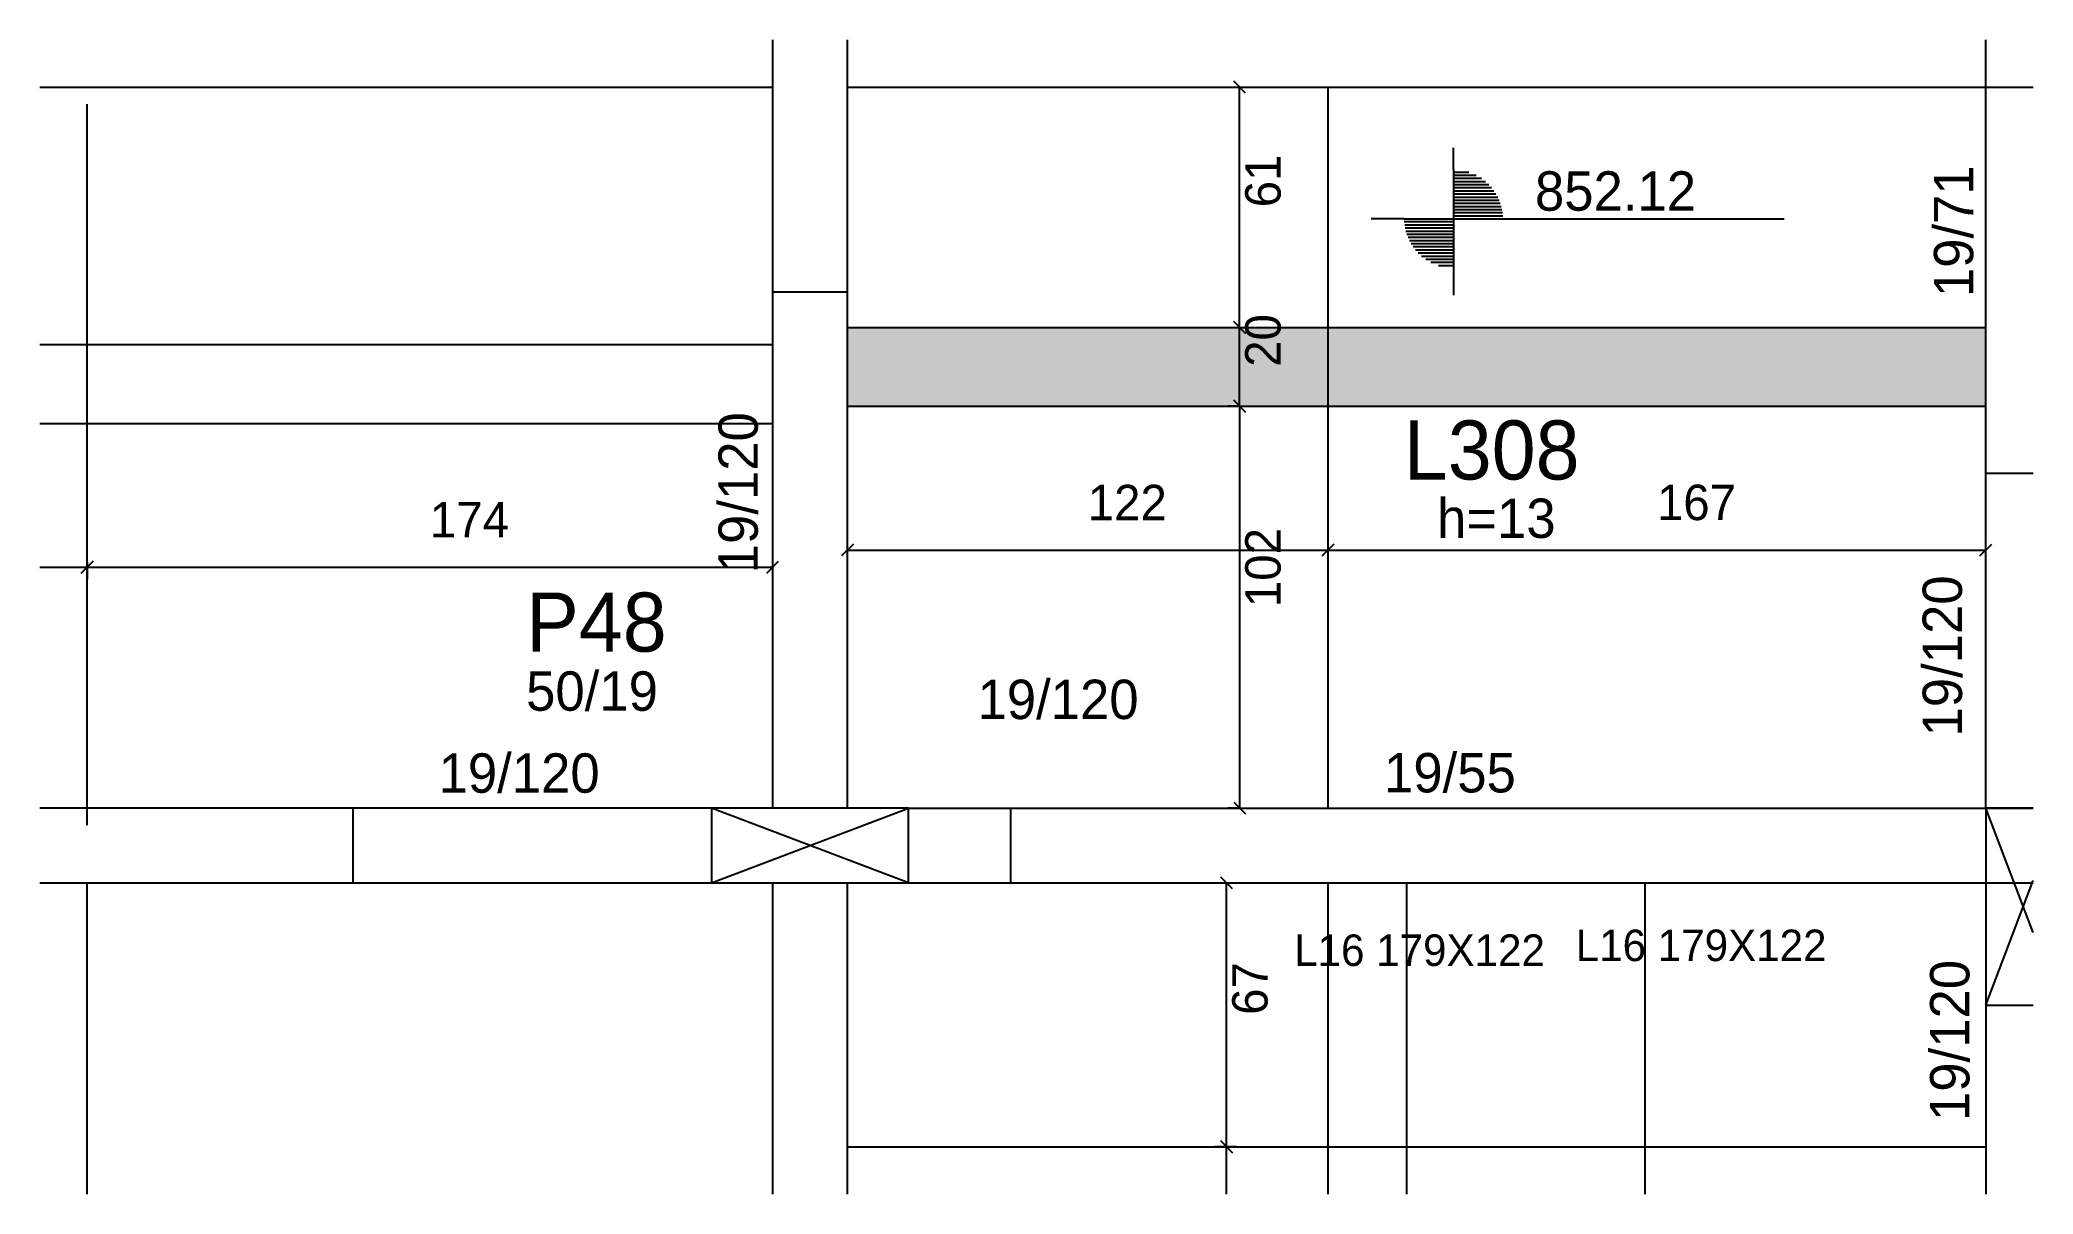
# Model space of a CAD drawing. Header units: metres. Extents: x 5584 to 6090, y 2513 to 2806.
import ezdxf

# ---------------------------------------------------------------- set-up
doc = ezdxf.new("R2010")
doc.units = ezdxf.units.M
for name, color, linetype in [('1', 7, 'Continuous'), ('3', 7, 'Continuous'), ('4', 7, 'Continuous'), ('7', 7, 'Continuous'), ('AUX00', 7, 'Continuous'), ('Hachura', 7, 'Continuous'), ('Painéis', 7, 'Continuous')]:
    doc.layers.add(name, color=color, linetype=linetype)

msp = doc.modelspace()

# ---------------------------------------------------------------- hatches: boundary and pattern name
at = {"layer": 'Hachura'}
h = msp.add_hatch(color=7, dxfattribs=at)
h.dxf.hatch_style = 1
h.paths.add_polyline_path([(6078.07, 2712.94), (6078.07, 2732.94), (5789.07, 2732.94), (5789.07, 2712.94), (6078.07, 2712.94)])

# ---------------------------------------------------------------- linework, layer by layer
at = {"layer": '1', "color": 1, "lineweight": 25}
for p, q in [((5754.57, 2591.94), (5804.57, 2610.94)), ((5804.57, 2591.94), (5754.57, 2610.94)), ((6090.07, 2579.36), (6078.07, 2610.94)), ((6078.07, 2560.94), (6090.07, 2592.52))]:
    msp.add_line(p, q, dxfattribs=at)
at = {"layer": '3', "color": 3, "lineweight": 25}
for p, q in [((6078.07, 2610.94), (6078.07, 2805.94)), ((5584.07, 2793.94), (5770.07, 2793.94)), ((5789.07, 2793.94), (6090.07, 2793.94)), ((5942.94, 2773), (5942.94, 2778.51)), ((5942.94, 2773), (5942.94, 2748)), ((5942.94, 2772.39), (5946.79, 2772.39)), ((5942.94, 2771.6), (5948.69, 2771.6)), ((5942.94, 2770.81), (5950.01, 2770.81)), ((5942.94, 2770.02), (5951.05, 2770.02)), ((5942.94, 2769.22), (5951.89, 2769.22)), ((5942.94, 2768.43), (5952.6, 2768.43)), ((5942.94, 2767.64), (5953.2, 2767.64)), ((5942.94, 2766.84), (5953.71, 2766.84)), ((5942.94, 2766.05), (5954.14, 2766.05)), ((5942.94, 2765.26), (5954.5, 2765.26)), ((5942.94, 2764.47), (5954.79, 2764.47)), ((5942.94, 2763.67), (5955.03, 2763.67)), ((5942.94, 2762.88), (5955.21, 2762.88)), ((5930.44, 2760.5), (5922.01, 2760.5)), ((5930.44, 2760.5), (5955.44, 2760.5)), ((5942.94, 2759.71), (5930.44, 2759.71)), ((5942.94, 2758.92), (5930.54, 2758.92)), ((5942.94, 2758.12), (5930.67, 2758.12)), ((5942.94, 2762.09), (5955.34, 2762.09)), ((5942.94, 2761.29), (5955.44, 2761.29)), ((5955.44, 2760.5), (6026.86, 2760.5)), ((5942.94, 2757.33), (5930.85, 2757.33)), ((5942.94, 2756.54), (5931.08, 2756.54)), ((5942.94, 2755.75), (5931.38, 2755.75)), ((5942.94, 2754.95), (5931.74, 2754.95)), ((5942.94, 2754.16), (5932.17, 2754.16)), ((5942.94, 2753.37), (5932.68, 2753.37)), ((5942.94, 2752.57), (5933.28, 2752.57)), ((5942.94, 2751.78), (5933.98, 2751.78)), ((5942.94, 2750.99), (5934.83, 2750.99)), ((5942.94, 2750.2), (5935.87, 2750.2)), ((5942.94, 2749.4), (5937.19, 2749.4)), ((5942.94, 2748.61), (5939.09, 2748.61)), ((5942.94, 2748), (5942.94, 2741.13)), ((6078.07, 2695.94), (6090.07, 2695.94)), ((5663.57, 2591.94), (5663.57, 2610.94)), ((5804.57, 2610.94), (6090.07, 2610.94)), ((5830.57, 2591.94), (5830.57, 2610.94)), ((5804.57, 2591.94), (6090.07, 2591.94))]:
    msp.add_line(p, q, dxfattribs=at)
for points in [[(5770.07, 2741.94), (5770.07, 2610.94)], [(5789.07, 2610.94), (5789.07, 2741.94)], [(5770.07, 2610.94), (5584.07, 2610.94)], [(5584.07, 2591.94), (5770.07, 2591.94)], [(5770.07, 2591.94), (5770.07, 2512.94)], [(5789.07, 2512.94), (5789.07, 2591.94)], [(6078.07, 2560.94), (6078.07, 2512.94)]]:
    msp.add_lwpolyline(points, dxfattribs=at)
at = {"layer": '7', "color": 7, "lineweight": 25}
for points in [[(5770.07, 2805.94), (5770.07, 2741.94)], [(5789.07, 2741.94), (5789.07, 2805.94)], [(5770.07, 2741.94), (5789.07, 2741.94)], [(5804.57, 2610.94), (5754.57, 2610.94)], [(5754.57, 2610.94), (5754.57, 2591.94)], [(5804.57, 2591.94), (5804.57, 2610.94)], [(6090.07, 2610.94), (6078.07, 2610.94)], [(6078.07, 2610.94), (6078.07, 2560.94)], [(5754.57, 2591.94), (5804.57, 2591.94)], [(6078.07, 2560.94), (6090.07, 2560.94)]]:
    msp.add_lwpolyline(points, dxfattribs=at)
at = {"layer": 'Painéis', "color": 0, "lineweight": 25}
for p, q in [((5890.13, 2792.44), (5887.13, 2795.44)), ((5890.13, 2731.44), (5887.13, 2734.44)), ((5887.13, 2734.44), (5890.13, 2731.44)), ((5890.13, 2711.44), (5887.13, 2714.44)), ((5887.13, 2714.44), (5890.13, 2711.44)), ((5790.57, 2677.94), (5787.57, 2674.94)), ((5909.57, 2674.94), (5912.57, 2677.94)), ((5912.57, 2677.94), (5909.57, 2674.94)), ((6076.57, 2674.94), (6079.57, 2677.94)), ((5594.57, 2670.58), (5597.57, 2673.58)), ((5597.57, 2673.58), (5594.57, 2670.58)), ((5768.57, 2670.58), (5771.57, 2673.58)), ((5887.13, 2612.44), (5890.13, 2609.44)), ((5886.83, 2590.44), (5883.83, 2593.44)), ((5886.83, 2523.44), (5883.83, 2526.44)), ((5883.83, 2526.44), (5886.83, 2523.44))]:
    msp.add_line(p, q, dxfattribs=at)
at = {"layer": 'Painéis', "color": 4, "lineweight": 25}
for p, q in [((5888.63, 2732.94), (5888.63, 2793.94)), ((5888.63, 2712.94), (5888.63, 2732.94)), ((5888.01, 2712.94), (5885.63, 2712.94)), ((5888.63, 2712.94), (5888.63, 2610.94)), ((5584.07, 2672.08), (5596.07, 2672.08)), ((5596.07, 2673.44), (5596.07, 2669.08)), ((5596.07, 2672.08), (5770.07, 2672.08)), ((5789.07, 2676.44), (5911.07, 2676.44)), ((5911.07, 2676.44), (6078.07, 2676.44)), ((5888.01, 2610.94), (5885.63, 2610.94)), ((5885.33, 2524.94), (5885.33, 2591.94)), ((5887.81, 2524.94), (5882.33, 2524.94)), ((5885.33, 2512.94), (5885.33, 2524.94))]:
    msp.add_line(p, q, dxfattribs=at)
at = {"layer": 'Painéis', "color": 200, "lineweight": 25}
for p, q in [((5911.07, 2610.94), (5911.07, 2793.94)), ((5596.07, 2606.58), (5596.07, 2789.58)), ((5789.07, 2732.94), (6078.07, 2732.94)), ((5584.07, 2728.58), (5770.07, 2728.58)), ((5789.07, 2712.94), (6078.07, 2712.94)), ((5584.07, 2708.58), (5770.07, 2708.58)), ((5596.07, 2512.94), (5596.07, 2591.94)), ((5911.07, 2512.94), (5911.07, 2591.94)), ((5931.07, 2512.94), (5931.07, 2591.94)), ((5991.57, 2512.94), (5991.57, 2591.94)), ((5789.07, 2524.94), (6078.07, 2524.94))]:
    msp.add_line(p, q, dxfattribs=at)

# ---------------------------------------------------------------- texts
at = {"layer": '3', "color": 3, "lineweight": 25}
for s, p in [('19/71', (6074.87, 2740.63)), ('19/120', (5766.32, 2670.53)), ('19/120', (6072.01, 2629.1)), ('19/120', (6073.89, 2531.49))]:
    msp.add_text(s, height=10, rotation=90, dxfattribs=at).set_placement(p)
for s, p in [('852.12', (5963.6, 2762.57)), ('h=13', (5938.73, 2679.5)), ('50/19', (5707.5, 2635.64)), ('19/120', (5822.09, 2633.53)), ('19/120', (5685.28, 2614.83)), ('19/55', (5925.29, 2614.91))]:
    msp.add_text(s, height=10, dxfattribs=at).set_placement(p)
at = {"layer": '4', "color": 4, "lineweight": 25}
for s, p in [('L308', (5930.31, 2694.34)), ('P48', (5707.5, 2650.64))]:
    msp.add_text(s, height=15, dxfattribs=at).set_placement(p)
at = {"layer": 'AUX00', "color": 7, "lineweight": 25}
for p in [(5902.48, 2570.86), (5973.96, 2572.09)]:
    msp.add_text('L16^J179X122', height=8, dxfattribs=at).set_placement(p)
at = {"layer": 'Painéis', "color": 240, "lineweight": 25}
for s, p in [('61', (5899.04, 2763.44)), ('20', (5899.04, 2722.94)), ('102', (5899.04, 2661.94)), ('67', (5895.74, 2558.44))]:
    msp.add_text(s, height=9, rotation=90, dxfattribs=at).set_placement(p)
for s, p in [('122', (5850.07, 2683.99)), ('167', (5994.57, 2684.03)), ('174', (5683.07, 2679.64))]:
    msp.add_text(s, height=9, dxfattribs=at).set_placement(p)

doc.saveas('drawing.dxf')
